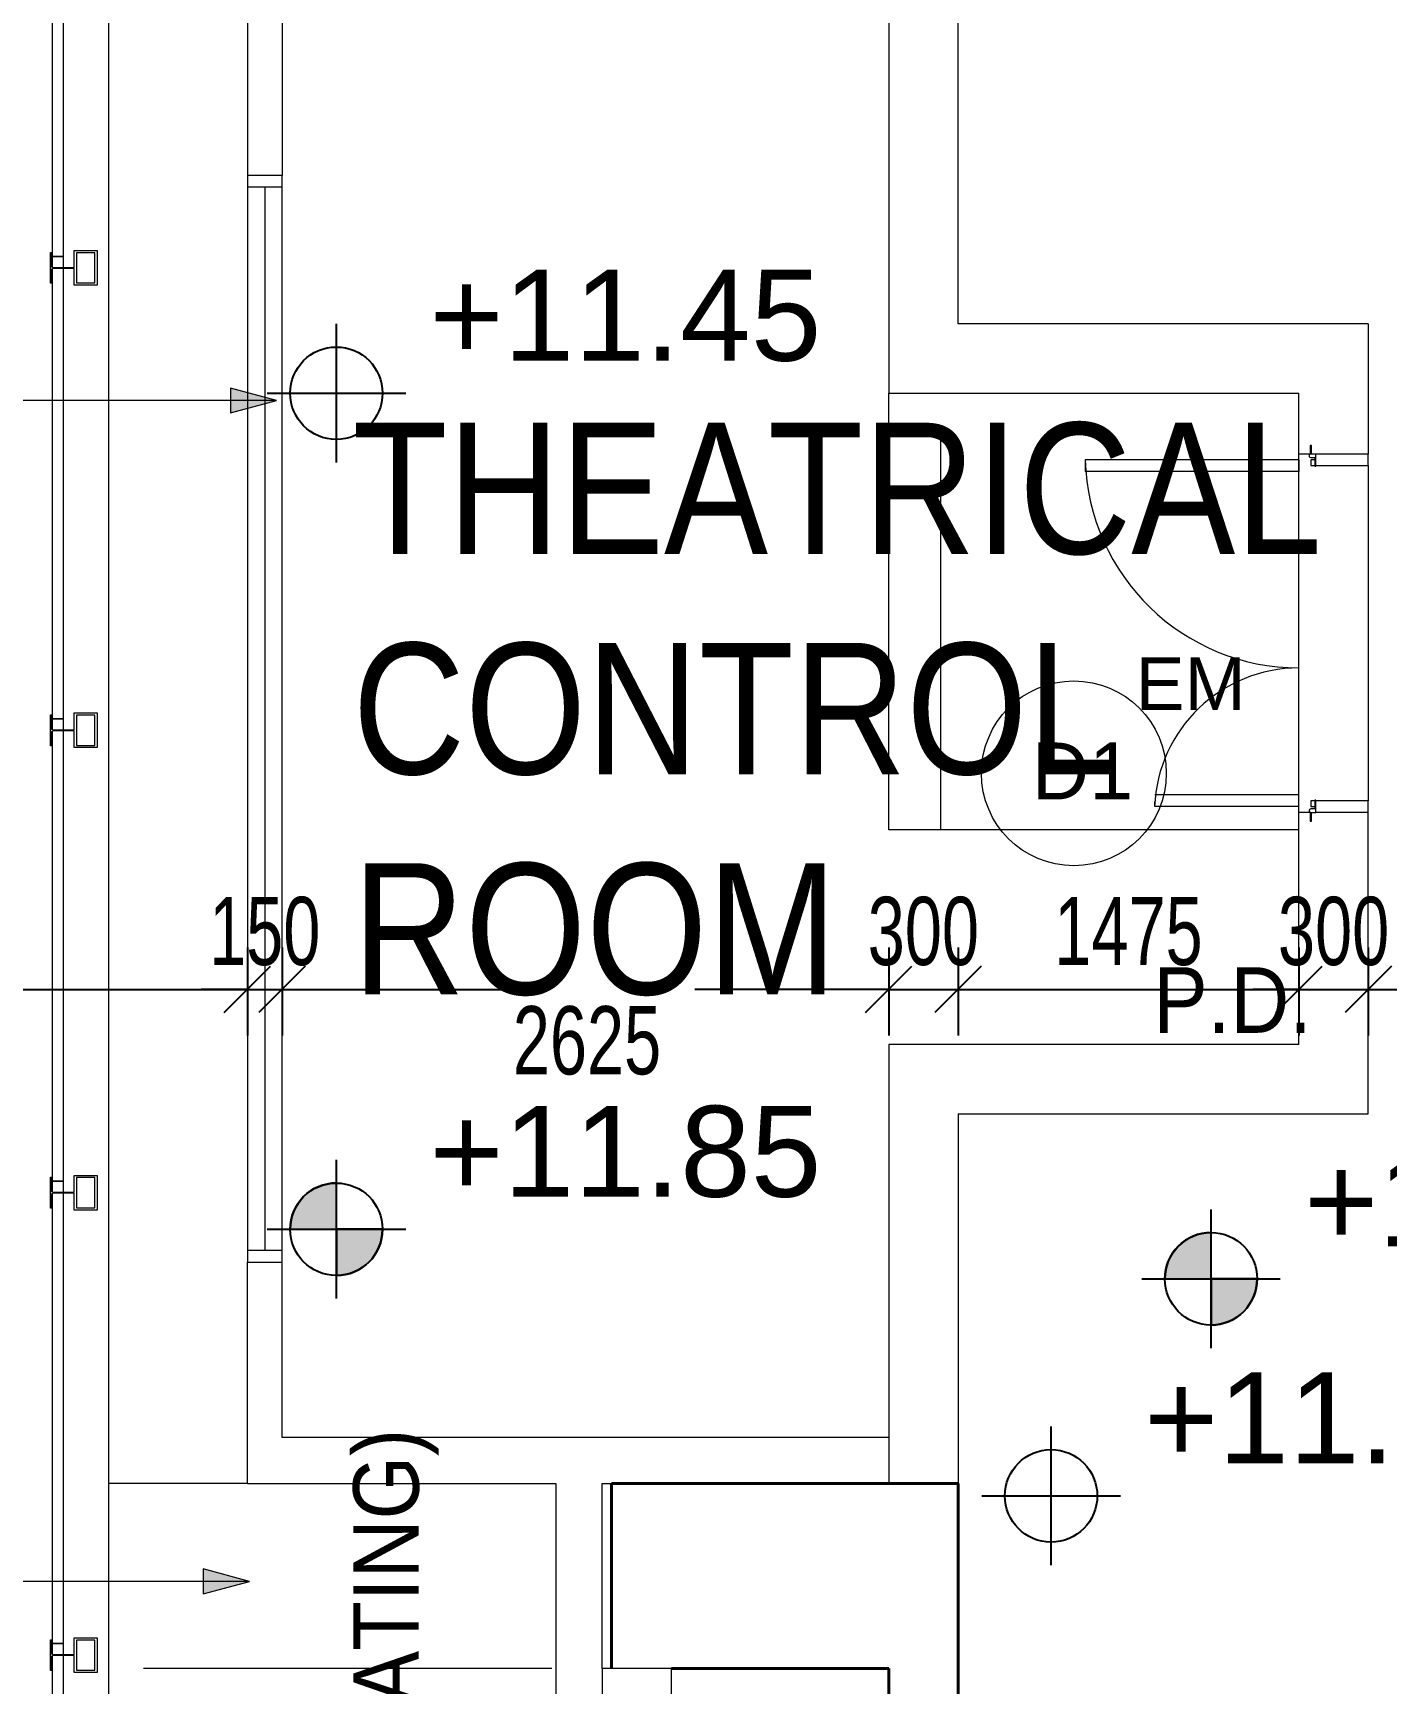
# Model space of a CAD drawing. Header units: millimetres. Extents: x 12827 to 178996, y -27589 to 73652.
# Drawn here: x 72687 to 78545, y 15557 to 22699 of the extents above; entities that cross this region are included whole.
import ezdxf

# ---------------------------------------------------------------- set-up
doc = ezdxf.new("R2010")
doc.units = ezdxf.units.MM
for name, color, linetype, lineweight in [('A-ANNO-DIMS', 211, 'Continuous', 5), ('A-ANNO-NOTE', 131, 'Continuous', 25), ('A-DETL-THIN', 151, 'Continuous', 9), ('A-DOOR', 31, 'Continuous', 20), ('A-FLOR', 192, 'Continuous', 9), ('A-FLOR-HRAL', 11, 'Continuous', 9), ('A-GLAZ', 151, 'Continuous', 9), ('A-WALL', 113, 'Continuous', 20), ('G-ANNO-TEXT', 231, 'Continuous', 5), ('S-COLS', 52, 'Continuous', 20)]:
    doc.layers.add(name, color=color, linetype=linetype, lineweight=lineweight)
doc.styles.add('Arial_1', font='arial.ttf', dxfattribs={"height": 393.413174})
doc.styles.add('Arial_2', font='arial.ttf', dxfattribs={"width": 0.7, "height": 295.05988})
doc.styles.add('Swis721 BT_1', font='swiss.ttf', dxfattribs={"width": 0.89, "height": 283.821263})
doc.styles.add('Swis721 BT_2', font='swiss.ttf', dxfattribs={"width": 0.85, "height": 567.642527})
doc.styles.add('Swis721 BT_5', font='swiss.ttf', dxfattribs={"height": 1.135285})
doc.styles.add('Swis721 BT_6', font='swiss.ttf', dxfattribs={"height": 245.978428})
doc.dimstyles.new('Linear_-_1_5mm_Arial', dxfattribs={"dimscale": 304.8, "dimtxt": 300, "dimasz": 0.656168, "dimexe": 0.656168, "dimexo": 0.0625, "dimgap": 0.328084, "dimtad": 1, "dimdec": 0, "dimzin": 0, "dimdsep": 46, "dimtxsty": 'Arial_2', "dimblk1": 'OBLIQUE', "dimblk2": 'OBLIQUE', "dimsah": 1, "dimcen": 0.09, "dimadec": 0, "dimazin": 0, "dimtfac": 1, "dimtdec": 4, "dimtix": 1, "dimtmove": 0, "dimatfit": 3, "dimfxl": 0.656168, "dimfxlon": 1, "dimtvp": 1, "dimtolj": 1, "dimtzin": 0, "dimarcsym": 2})
doc.dimstyles.new('Linear_-_1_5mm_Arial_1', dxfattribs={"dimscale": 304.8, "dimtxt": 300, "dimasz": 0.656168, "dimexe": 0.656168, "dimexo": 0.0625, "dimgap": 0.328084, "dimtad": 1, "dimdec": 0, "dimzin": 0, "dimdsep": 46, "dimtxsty": 'Arial_2', "dimblk1": 'OBLIQUE', "dimblk2": 'OBLIQUE', "dimsah": 1, "dimcen": 0.09, "dimadec": 0, "dimazin": 0, "dimtfac": 1, "dimtdec": 4, "dimtix": 1, "dimtmove": 2, "dimatfit": 3, "dimfxl": 0.656168, "dimfxlon": 1, "dimtvp": 1, "dimtolj": 1, "dimtzin": 0, "dimarcsym": 2})

# ---------------------------------------------------------------- blocks, each defined once
blk = doc.blocks.new('DLN_Window_Nx1_ - 4700 x 2000 _WH_-5937139-Copy of 1_F')
at = {"layer": 'A-GLAZ', "lineweight": 15}
for p, q in [((2350, 75), (-2350, 75)), ((-2350, 75), (-2350, -75)), ((-2300, -75), (-2300, 75)), ((2300, -75), (2300, 75)), ((2350, -75), (2350, 75)), ((2300, 0), (-2300, 0)), ((-2350, -75), (2350, -75))]:
    blk.add_line(p, q, dxfattribs=at)
blk = doc.blocks.new('M_Double-Uneven - _M33_ 1500 x 2200-13826897-Copy of 1_F')
at = {"layer": 'A-DOOR', "lineweight": 15}
for p, q in [((26, 150), (26, 1075.2)), ((77, 1075.2), (26, 1075.2)), ((77, 150), (77, 1075.2)), ((-1423, 773.3), (-1401.5, 773.3)), ((-1423, 150), (-1423, 773.3)), ((-1372, 150), (-1372, 773.4)), ((-1423, 150), (-1372, 150)), ((77, 150), (26, 150)), ((-1447.6, 101.2), (-1485.5, 101.2)), ((-1485.5, 101.2), (-1485.5, 96.2)), ((-1485.5, 96.2), (-1448, 96.2)), ((-1448, 98.7), (-1448, 76.2)), ((-1448, 76.2), (-1395.5, 76.2)), ((-1433, 81.2), (-1433, 98.7)), ((-1395.5, 81.2), (-1433, 81.2)), ((-1398, 99), (-1423, 99)), ((-1423, 99), (-1423, 81.2)), ((-1398, 81.2), (-1398, 99)), ((-1398, -150), (-1398, 76.5)), ((-1395.5, 76.2), (-1395.5, 81.2)), ((49.5, 81.2), (49.5, 76.2)), ((87, 81.2), (49.5, 81.2)), ((49.5, 76.2), (102, 76.2)), ((77, 99), (52, 99)), ((52, 99), (52, 81.2)), ((52, 76.5), (52, -150)), ((77, 81.2), (77, 99)), ((87, 98.7), (87, 81.2)), ((139.5, 101.2), (101.6, 101.2)), ((102, 76.2), (102, 98.7)), ((102, 96.2), (139.5, 96.2)), ((139.5, 96.2), (139.5, 101.2)), ((-1448, -150), (-1398, -150)), ((52, -150), (102, -150))]:
    blk.add_line(p, q, dxfattribs=at)
for centre, radius, start, end in [((102, 150), 925, 91.54872, 180), ((-1448, 150), 625, 360, 87.70756), ((-1440.5, 98.7), 7.5, 0, 180), ((-1440.5, 98.7), 7.5, 58.3741, 160.52878), ((94.5, 98.7), 7.5, 360, 180), ((94.5, 98.7), 7.5, 19.47122, 121.6259)]:
    blk.add_arc(centre, radius, start, end, dxfattribs=at)
blk = doc.blocks.new('Railing - T PROFILE-16174661-Copy of 1_F')
at = {"layer": 'A-FLOR-HRAL'}
for p, q in [((8, -8.5), (3, -8.5)), ((3, -8.5), (3, -141.5)), ((8, -68.3), (8, -8.5)), ((205, 0), (105, 0)), ((105, 0), (105, -72.5)), ((115, -10), (195, -10)), ((115, -140), (115, -10)), ((195, -10), (195, -140)), ((205, -150), (205, 0)), ((3, -141.5), (8, -141.5)), ((8, -141.5), (8, -82.5)), ((105, -72.5), (12.9, -72.5)), ((13, -77.5), (105, -77.5)), ((105, -77.5), (105, -150)), ((195, -140), (115, -140)), ((105, -150), (205, -150))]:
    blk.add_line(p, q, dxfattribs=at)
for centre, start, end in [((12.9, -67.5), 189.29526, 270), ((12.9, -67.5), 189.29526, 229.64763), ((13, -82.5), 90, 180), ((13, -82.5), 135, 180)]:
    blk.add_arc(centre, 5, start, end, dxfattribs=at)
blk = doc.blocks.new('Railing - Railing-12128933-Copy of 1_F')
at = {"layer": 'A-FLOR-HRAL'}
for p, q in [((72769.3, 15732.5), (72769.3, 15686.2)), ((72769.3, 15732.5), (72819.3, 15732.5)), ((72819.3, 15685), (72819.3, 15732.5)), ((72769.3, 15679.4), (72769.3, 13736.2)), ((72819.3, 13735), (72819.3, 15680))]:
    blk.add_line(p, q, dxfattribs=at)
at = {"extrusion": (0, 0, -1), "zscale": -1, "rotation": 180}
blk.add_blockref('Railing - T PROFILE-16174661-Copy of 1_F', (-72759.3, 15607.5), dxfattribs=at)
blk = doc.blocks.new('Railing - Railing-12129025-Copy of 1_F')
at = {"layer": 'A-FLOR-HRAL'}
for p, q in [((72769.3, 17732.5), (72769.3, 17686.2)), ((72769.3, 17732.5), (72819.3, 17732.5)), ((72819.3, 17685), (72819.3, 17732.5)), ((72769.3, 17679.4), (72769.3, 15732.5)), ((72819.3, 15732.5), (72819.3, 17680)), ((72819.3, 15732.5), (72769.3, 15732.5))]:
    blk.add_line(p, q, dxfattribs=at)
at = {"extrusion": (0, 0, -1), "zscale": -1, "rotation": 180}
blk.add_blockref('Railing - T PROFILE-16174661-Copy of 1_F', (-72759.3, 17607.5), dxfattribs=at)
blk = doc.blocks.new('Railing - Railing-12129047-Copy of 1_F')
at = {"layer": 'A-FLOR-HRAL'}
for p, q in [((72769.3, 19732.5), (72769.3, 19686.2)), ((72769.3, 19732.5), (72819.3, 19732.5)), ((72819.3, 19685), (72819.3, 19732.5)), ((72769.3, 19679.4), (72769.3, 17732.5)), ((72819.3, 17732.5), (72819.3, 19680)), ((72819.3, 17732.5), (72769.3, 17732.5))]:
    blk.add_line(p, q, dxfattribs=at)
at = {"extrusion": (0, 0, -1), "zscale": -1, "rotation": 180}
blk.add_blockref('Railing - T PROFILE-16174661-Copy of 1_F', (-72759.3, 19607.5), dxfattribs=at)
blk = doc.blocks.new('Railing - Railing-12129057-Copy of 1_F')
at = {"layer": 'A-FLOR-HRAL'}
for p, q in [((72769.3, 21732.5), (72769.3, 21686.2)), ((72769.3, 21732.5), (72819.3, 21732.5)), ((72819.3, 21685), (72819.3, 21732.5)), ((72769.3, 21679.4), (72769.3, 19732.5)), ((72819.3, 19732.5), (72819.3, 21680)), ((72819.3, 19732.5), (72769.3, 19732.5))]:
    blk.add_line(p, q, dxfattribs=at)
at = {"extrusion": (0, 0, -1), "zscale": -1, "rotation": 180}
blk.add_blockref('Railing - T PROFILE-16174661-Copy of 1_F', (-72759.3, 21607.5), dxfattribs=at)
blk = doc.blocks.new('Railing - Railing-12129067-Copy of 1_F')
at = {"layer": 'A-FLOR-HRAL'}
for p, q in [((72769.3, 23732.5), (72769.3, 23686.2)), ((72769.3, 23732.5), (72819.3, 23732.5)), ((72819.3, 23685), (72819.3, 23732.5)), ((72769.3, 23679.4), (72769.3, 21732.5)), ((72819.3, 21732.5), (72819.3, 23680)), ((72819.3, 21732.5), (72769.3, 21732.5))]:
    blk.add_line(p, q, dxfattribs=at)
at = {"extrusion": (0, 0, -1), "zscale": -1, "rotation": 180}
blk.add_blockref('Railing - T PROFILE-16174661-Copy of 1_F', (-72759.3, 23607.5), dxfattribs=at)
blk = doc.blocks.new('DLN_Slab Level Mark - FFL-2mm_Type 2-2670450-Copy of 1_F')
at = {"layer": 'A-ANNO-NOTE', "lineweight": 5}
h = blk.add_hatch(color=256, dxfattribs=at)
edge = h.paths.add_edge_path(flags=0)
edge.add_arc((0, 0), 1, 0, 90, ccw=False)
edge.add_line((1, 0), (0, 0))
edge.add_line((0, 0), (0, 1))
h = blk.add_hatch(color=256, dxfattribs=at)
edge = h.paths.add_edge_path(flags=0)
edge.add_arc((0, 0), 1, 180, 270, ccw=False)
edge.add_line((-1, 0), (0, 0))
edge.add_line((0, 0), (0, -1))
at = {"layer": 'A-ANNO-NOTE'}
for p, q in [((0, 1.5), (0, -1.5)), ((0, 1), (0, 0)), ((0, 0), (-1, 0)), ((0, -1), (0, 0)), ((0, 0), (1, 0)), ((-1.5, 0), (1.5, 0))]:
    blk.add_line(p, q, dxfattribs=at)
blk.add_circle((0, 0), 1, dxfattribs=at)
for start, end in [(360, 90), (180, 270)]:
    blk.add_arc((0, 0), 1, start, end, dxfattribs=at)
blk = doc.blocks.new('DLN_Slab Level Mark - SSL-2mm_Type 2-2670448-Copy of 1_F')
at = {"layer": 'A-ANNO-NOTE'}
for p, q in [((0, 1.5), (0, -1.5)), ((-1.5, 0), (1.5, 0))]:
    blk.add_line(p, q, dxfattribs=at)
blk.add_circle((0, 0), 1, dxfattribs=at)
blk = doc.blocks.new('GBP_Door Mark - 2 x 1_3_R_T_ Border _EM_ON_-18777231-Copy of 1_F')
at = {"layer": 'A-ANNO-NOTE', "lineweight": 5}
blk.add_circle((-31.356, 27.261), 2, dxfattribs=at)
at = {"layer": 'A-ANNO-NOTE', "lineweight": 5, "insert": (-30.02, 29.767), "char_height": 1.1353, "width": 2.7792, "attachment_point": 1, "line_spacing_factor": 1.00667, "style": 'Swis721 BT_5'}
blk.add_mtext('EM', dxfattribs=at)
blk = doc.blocks.new('_Oblique')
at = {"color": 0, "linetype": 'ByBlock', "lineweight": -2}
blk.add_line((-0.5, -0.5), (0.5, 0.5), dxfattribs=at)
blk = doc.blocks.new('DIMBLOCK89-Copy of 1_F')
at = {"layer": 'A-ANNO-DIMS', "color": 0, "lineweight": -2, "transparency": 16777216}
for p, q in [((41679.4, 18742.8), (41679.4, 18361.9)), ((73614.3, 18742.8), (73614.3, 18361.9)), ((41679.4, 18561.9), (73614.3, 18561.9))]:
    blk.add_line(p, q, dxfattribs=at)
at = {"layer": 'Defpoints', "color": 0, "transparency": 16777216}
for p in [(41679.4, 18761.9), (73614.3, 18761.9), (73614.3, 18561.9)]:
    blk.add_point(p, dxfattribs=at)
at = {"layer": 'A-ANNO-DIMS', "color": 0, "lineweight": -2, "transparency": 16777216, "xscale": 200, "yscale": 200, "zscale": 200, "rotation": 180}
blk.add_blockref('_Oblique', (41679.4, 18561.9), dxfattribs=at)
at = {"layer": 'A-ANNO-DIMS', "color": 0, "lineweight": -2, "transparency": 16777216, "xscale": 200, "yscale": 200, "zscale": 200}
blk.add_blockref('_Oblique', (73614.3, 18561.9), dxfattribs=at)
at = {"layer": 'A-ANNO-DIMS', "color": 0, "transparency": 16777216, "insert": (57646.9, 18812.6), "char_height": 295.06, "width": 941.538, "attachment_point": 5, "style": 'Arial_2'}
blk.add_mtext('\\A1;31935', dxfattribs=at)
blk = doc.blocks.new('DIMBLOCK90-Copy of 1_F')
at = {"layer": 'A-ANNO-DIMS', "color": 0, "lineweight": -2, "transparency": 16777216}
for p, q in [((73614.3, 18742.8), (73614.3, 18361.9)), ((73764.3, 18742.8), (73764.3, 18361.9)), ((73614.3, 18561.9), (73414.3, 18561.9)), ((73614.3, 18561.9), (73764.3, 18561.9)), ((73764.3, 18561.9), (73964.3, 18561.9))]:
    blk.add_line(p, q, dxfattribs=at)
at = {"layer": 'Defpoints', "color": 0, "transparency": 16777216}
for p in [(73614.3, 18761.9), (73764.3, 18761.9), (73764.3, 18561.9)]:
    blk.add_point(p, dxfattribs=at)
at = {"layer": 'A-ANNO-DIMS', "color": 0, "lineweight": -2, "transparency": 16777216, "xscale": 200, "yscale": 200, "zscale": 200}
blk.add_blockref('_Oblique', (73614.3, 18561.9), dxfattribs=at)
at = {"layer": 'A-ANNO-DIMS', "color": 0, "lineweight": -2, "transparency": 16777216, "xscale": 200, "yscale": 200, "zscale": 200, "rotation": 180}
blk.add_blockref('_Oblique', (73764.3, 18561.9), dxfattribs=at)
at = {"layer": 'A-ANNO-DIMS', "color": 0, "transparency": 16777216, "insert": (73689.3, 18812.5), "char_height": 295.06, "width": 564.923, "attachment_point": 5, "style": 'Arial_2'}
blk.add_mtext('\\A1;150', dxfattribs=at)
blk = doc.blocks.new('DIMBLOCK91-Copy of 1_F')
at = {"layer": 'A-ANNO-DIMS', "color": 0, "lineweight": -2, "transparency": 16777216}
for p, q in [((73764.3, 18742.8), (73764.3, 18361.9)), ((76389.3, 18742.8), (76389.3, 18361.9)), ((73764.3, 18561.9), (74728.6, 18561.9)), ((76389.3, 18561.9), (75550.5, 18561.9))]:
    blk.add_line(p, q, dxfattribs=at)
at = {"layer": 'Defpoints', "color": 0, "transparency": 16777216}
for p in [(73764.3, 18761.9), (76389.3, 18761.9), (76389.3, 18561.9)]:
    blk.add_point(p, dxfattribs=at)
at = {"layer": 'A-ANNO-DIMS', "color": 0, "lineweight": -2, "transparency": 16777216, "xscale": 200, "yscale": 200, "zscale": 200, "rotation": 180}
blk.add_blockref('_Oblique', (73764.3, 18561.9), dxfattribs=at)
at = {"layer": 'A-ANNO-DIMS', "color": 0, "lineweight": -2, "transparency": 16777216, "xscale": 200, "yscale": 200, "zscale": 200}
blk.add_blockref('_Oblique', (76389.3, 18561.9), dxfattribs=at)
at = {"layer": 'A-ANNO-DIMS', "color": 0, "transparency": 16777216, "insert": (74762.9, 18489.4), "char_height": 295.06, "width": 753.231, "attachment_point": 1, "line_spacing_factor": 0.938532, "style": 'Arial_2'}
blk.add_mtext('\\A1;2625', dxfattribs=at)
blk = doc.blocks.new('DIMBLOCK92-Copy of 1_F')
at = {"layer": 'A-ANNO-DIMS', "color": 0, "lineweight": -2, "transparency": 16777216}
for p, q in [((76389.3, 18742.8), (76389.3, 18361.9)), ((76689.3, 18742.8), (76689.3, 18361.9)), ((76389.3, 18561.9), (76189.3, 18561.9)), ((76389.3, 18561.9), (76689.3, 18561.9)), ((76689.3, 18561.9), (76889.3, 18561.9))]:
    blk.add_line(p, q, dxfattribs=at)
at = {"layer": 'Defpoints', "color": 0, "transparency": 16777216}
for p in [(76389.3, 18761.9), (76689.3, 18761.9), (76689.3, 18561.9)]:
    blk.add_point(p, dxfattribs=at)
at = {"layer": 'A-ANNO-DIMS', "color": 0, "lineweight": -2, "transparency": 16777216, "xscale": 200, "yscale": 200, "zscale": 200}
blk.add_blockref('_Oblique', (76389.3, 18561.9), dxfattribs=at)
at = {"layer": 'A-ANNO-DIMS', "color": 0, "lineweight": -2, "transparency": 16777216, "xscale": 200, "yscale": 200, "zscale": 200, "rotation": 180}
blk.add_blockref('_Oblique', (76689.3, 18561.9), dxfattribs=at)
at = {"layer": 'A-ANNO-DIMS', "color": 0, "transparency": 16777216, "insert": (76539.3, 18812.6), "char_height": 295.06, "width": 564.923, "attachment_point": 5, "style": 'Arial_2'}
blk.add_mtext('\\A1;300', dxfattribs=at)
blk = doc.blocks.new('DIMBLOCK93-Copy of 1_F')
at = {"layer": 'A-ANNO-DIMS', "color": 0, "lineweight": -2, "transparency": 16777216}
for p, q in [((76689.3, 18742.8), (76689.3, 18361.9)), ((78164.3, 18742.8), (78164.3, 18361.9)), ((76689.3, 18561.9), (78164.3, 18561.9))]:
    blk.add_line(p, q, dxfattribs=at)
at = {"layer": 'Defpoints', "color": 0, "transparency": 16777216}
for p in [(76689.3, 18761.9), (78164.3, 18761.9), (78164.3, 18561.9)]:
    blk.add_point(p, dxfattribs=at)
at = {"layer": 'A-ANNO-DIMS', "color": 0, "lineweight": -2, "transparency": 16777216, "xscale": 200, "yscale": 200, "zscale": 200, "rotation": 180}
blk.add_blockref('_Oblique', (76689.3, 18561.9), dxfattribs=at)
at = {"layer": 'A-ANNO-DIMS', "color": 0, "lineweight": -2, "transparency": 16777216, "xscale": 200, "yscale": 200, "zscale": 200}
blk.add_blockref('_Oblique', (78164.3, 18561.9), dxfattribs=at)
at = {"layer": 'A-ANNO-DIMS', "color": 0, "transparency": 16777216, "insert": (77426.8, 18812.5), "char_height": 295.06, "width": 753.231, "attachment_point": 5, "style": 'Arial_2'}
blk.add_mtext('\\A1;1475', dxfattribs=at)
blk = doc.blocks.new('DIMBLOCK94-Copy of 1_F')
at = {"layer": 'A-ANNO-DIMS', "color": 0, "lineweight": -2, "transparency": 16777216}
for p, q in [((78164.3, 18742.8), (78164.3, 18361.9)), ((78464.3, 18742.8), (78464.3, 18361.9)), ((78164.3, 18561.9), (77964.3, 18561.9)), ((78164.3, 18561.9), (78464.3, 18561.9)), ((78464.3, 18561.9), (78664.3, 18561.9))]:
    blk.add_line(p, q, dxfattribs=at)
at = {"layer": 'Defpoints', "color": 0, "transparency": 16777216}
for p in [(78164.3, 18761.9), (78464.3, 18761.9), (78464.3, 18561.9)]:
    blk.add_point(p, dxfattribs=at)
at = {"layer": 'A-ANNO-DIMS', "color": 0, "lineweight": -2, "transparency": 16777216, "xscale": 200, "yscale": 200, "zscale": 200}
blk.add_blockref('_Oblique', (78164.3, 18561.9), dxfattribs=at)
at = {"layer": 'A-ANNO-DIMS', "color": 0, "lineweight": -2, "transparency": 16777216, "xscale": 200, "yscale": 200, "zscale": 200, "rotation": 180}
blk.add_blockref('_Oblique', (78464.3, 18561.9), dxfattribs=at)
at = {"layer": 'A-ANNO-DIMS', "color": 0, "transparency": 16777216, "insert": (78314.3, 18812.6), "char_height": 295.06, "width": 564.923, "attachment_point": 5, "style": 'Arial_2'}
blk.add_mtext('\\A1;300', dxfattribs=at)
blk = doc.blocks.new('DIMBLOCK95-Copy of 1_F')
at = {"layer": 'A-ANNO-DIMS', "color": 0, "lineweight": -2, "transparency": 16777216}
for p, q in [((78464.3, 18742.8), (78464.3, 18361.9)), ((80614.3, 18742.8), (80614.3, 18361.9)), ((78464.3, 18561.9), (80614.3, 18561.9))]:
    blk.add_line(p, q, dxfattribs=at)
at = {"layer": 'Defpoints', "color": 0, "transparency": 16777216}
for p in [(78464.3, 18761.9), (80614.3, 18761.9), (80614.3, 18561.9)]:
    blk.add_point(p, dxfattribs=at)
at = {"layer": 'A-ANNO-DIMS', "color": 0, "lineweight": -2, "transparency": 16777216, "xscale": 200, "yscale": 200, "zscale": 200, "rotation": 180}
blk.add_blockref('_Oblique', (78464.3, 18561.9), dxfattribs=at)
at = {"layer": 'A-ANNO-DIMS', "color": 0, "lineweight": -2, "transparency": 16777216, "xscale": 200, "yscale": 200, "zscale": 200}
blk.add_blockref('_Oblique', (80614.3, 18561.9), dxfattribs=at)
at = {"layer": 'A-ANNO-DIMS', "color": 0, "transparency": 16777216, "insert": (79539.3, 18812.5), "char_height": 295.06, "width": 753.231, "attachment_point": 5, "style": 'Arial_2'}
blk.add_mtext('\\A1;2150', dxfattribs=at)

msp = doc.modelspace()

# ---------------------------------------------------------------- hatches: boundary and pattern name
at = {"layer": 'G-ANNO-TEXT'}
for points in [[(73740.86258, 21109.43611), (73540.86258, 21163.02595), (73540.86258, 21055.84628)], [(73623.46551, 16001.35063), (73423.46551, 16054.94047), (73423.46551, 15947.7608)]]:
    msp.add_hatch(color=130, dxfattribs=at).paths.add_polyline_path(points, flags=0)

# ---------------------------------------------------------------- linework, layer by layer
at = {"layer": 'A-DETL-THIN'}
for p, q in [((73614.29296, 16424.15225), (73014.29296, 16424.15225)), ((74931.293, 15624.15213), (73164.293, 15624.15213)), ((75449.293, 15624.15213), (75149.293, 15624.15213)), ((75149.293, 15624.15213), (75149.293, 12397.48546)), ((75449.293, 12397.48546), (75449.293, 15624.15213))]:
    msp.add_line(p, q, dxfattribs=at)
at = {"layer": 'A-FLOR', "color": 50, "lineweight": 15}
msp.add_line((73014.29296, 13767.48546), (73014.29296, 26807.48546), dxfattribs=at)
at = {"layer": 'A-FLOR'}
for p, q in [((76389.29296, 19252.48546), (76389.29296, 21140.48546)), ((76614.29296, 20952.48546), (76389.29296, 20952.48546)), ((76614.29296, 19252.48546), (76614.29296, 20952.48546)), ((78164.29296, 19252.48546), (76389.29296, 19252.48546))]:
    msp.add_line(p, q, dxfattribs=at)
at = {"layer": 'A-WALL'}
for p, q in [((73614.29296, 23040.81879), (73614.29296, 22082.48546)), ((76389.29296, 23040.81879), (76389.29296, 21440.48546)), ((76689.29296, 21440.48546), (76689.29296, 23040.81879)), ((73764.29296, 22840.81879), (73764.29296, 22082.48546)), ((76389.29296, 21440.48546), (76389.29296, 21140.48546)), ((78464.29296, 21440.48546), (76689.29296, 21440.48546)), ((78464.29296, 21440.48546), (78464.29296, 20877.48546)), ((76389.29296, 21140.48546), (78164.29296, 21140.48546)), ((78164.29296, 18324.15213), (78164.29296, 21140.48546)), ((78213.09296, 20877.48546), (78164.29296, 20877.48546)), ((78464.29296, 20877.48546), (78238.09296, 20877.48546)), ((78464.29296, 20827.48546), (78464.29296, 19377.48546)), ((78213.09296, 19327.48546), (78164.29296, 19327.48546)), ((78464.29296, 19327.48546), (78238.09296, 19327.48546)), ((78464.29296, 18024.15213), (78464.29296, 19327.48546)), ((76389.29296, 18324.15213), (76389.29296, 16424.15213)), ((78164.29296, 18324.15213), (76389.29296, 18324.15213)), ((76689.29296, 18024.15213), (76689.29296, 16424.15213)), ((76689.29296, 18024.15213), (78464.29296, 18024.15213)), ((73614.29296, 16424.15213), (73614.29296, 17382.48546)), ((73764.29296, 16624.15213), (73764.29296, 17382.48546)), ((76389.29296, 16624.15213), (73764.29296, 16624.15213)), ((73614.29296, 16424.15213), (74949.293, 16424.15213)), ((74949.293, 16424.15213), (74949.293, 11942.48546)), ((75149.293, 16424.15213), (76389.29296, 16424.15213)), ((75149.293, 15624.15213), (75149.293, 16424.15213)), ((76689.29296, 16424.15213), (76389.29296, 16424.15213))]:
    msp.add_line(p, q, dxfattribs=at)
at = {"layer": 'A-WALL', "color": 10, "lineweight": 40}
for p, q in [((76389.29296, 15624.15213), (76389.29296, 14024.15213)), ((76689.29296, 14024.15213), (76689.29296, 15624.15213))]:
    msp.add_line(p, q, dxfattribs=at)
at = {"layer": 'G-ANNO-TEXT', "color": 130}
for p, q in [((73740.86258, 21109.43611), (73540.86258, 21163.02595)), ((73540.86258, 21163.02595), (73540.86258, 21055.84628)), ((73740.86258, 21109.43611), (71552.14754, 21109.43611)), ((73540.86258, 21055.84628), (73740.86258, 21109.43611)), ((73623.46551, 16001.35063), (71941.50007, 16001.35063)), ((73623.46551, 16001.35063), (73423.46551, 16054.94047)), ((73423.46551, 16054.94047), (73423.46551, 15947.7608)), ((73423.46551, 15947.7608), (73623.46551, 16001.35063))]:
    msp.add_line(p, q, dxfattribs=at)
at = {"layer": 'S-COLS', "color": 10, "lineweight": 40}
for p, q in [((76689.29297, 16424.15213), (75189.29297, 16424.15213)), ((75189.29297, 16424.15213), (75189.29297, 15624.15213)), ((76689.29297, 15624.15213), (76689.29297, 16424.15213)), ((76389.29296, 15624.15213), (75449.293, 15624.15213))]:
    msp.add_line(p, q, dxfattribs=at)

# ---------------------------------------------------------------- block references
at = {"layer": 'A-ANNO-NOTE', "xscale": 200, "yscale": 200, "zscale": 200}
for name, p, rotation in [('DLN_Slab Level Mark - SSL-2mm_Type 2-2670448-Copy of 1_F', (73999.16205, 21140.48546), 90.00000000000001), ('DLN_Slab Level Mark - FFL-2mm_Type 2-2670450-Copy of 1_F', (73999.16205, 17524.15213), 90.00000000000001), ('DLN_Slab Level Mark - FFL-2mm_Type 2-2670450-Copy of 1_F', (77783.85862, 17310.06831), 89.99999999999997), ('DLN_Slab Level Mark - SSL-2mm_Type 2-2670448-Copy of 1_F', (77091.71733, 16370.96518), 89.99999999999994)]:
    msp.add_blockref(name, p, dxfattribs=dict(at, rotation=rotation))
at = {"layer": 'A-ANNO-NOTE', "lineweight": 5, "xscale": 200, "yscale": 200, "zscale": 200}
msp.add_blockref('GBP_Door Mark - 2 x 1_3_R_T_ Border _EM_ON_-18777231-Copy of 1_F', (83461.63649, 14044.23368), dxfattribs=at)
at = {"layer": 'A-DOOR', "lineweight": 15, "rotation": 90}
msp.add_blockref('M_Double-Uneven - _M33_ 1500 x 2200-13826897-Copy of 1_F', (78314.29296, 20775.48546), dxfattribs=at)
at = {"layer": 'A-FLOR-HRAL'}
for name in ['Railing - Railing-12129067-Copy of 1_F', 'Railing - Railing-12129057-Copy of 1_F', 'Railing - Railing-12129047-Copy of 1_F', 'Railing - Railing-12129025-Copy of 1_F', 'Railing - Railing-12128933-Copy of 1_F']:
    msp.add_blockref(name, (0, 0), dxfattribs=at)
at = {"layer": 'A-GLAZ', "lineweight": 15, "rotation": 89.99999999999993}
msp.add_blockref('DLN_Window_Nx1_ - 4700 x 2000 _WH_-5937139-Copy of 1_F', (73689.29296, 19732.48546), dxfattribs=at)

# ---------------------------------------------------------------- texts
at = {"layer": 'A-ANNO-NOTE', "lineweight": 5}
for s, insert, char_height, width, attachment_point, line_spacing_factor, style in [('+11.45', (74401.95705, 21674.54022), 393.413174, 2020.8, 1, 0.938532, 'Arial_1'), ('D1', (77227.95768, 19629.96993), 245.978428, 514.7814219, 2, 1.00667, 'Swis721 BT_6'), ('+11.85', (74401.95705, 18058.20689), 393.413174, 2020.8, 1, 0.938532, 'Arial_1'), ('+11.525', (78186.65362, 17844.12307), 393.413174, 2385.6, 1, 0.938532, 'Arial_1'), ('+11.45', (77494.51233, 16905.01994), 393.413174, 2020.8, 1, 0.938532, 'Arial_1')]:
    msp.add_mtext(s, dxfattribs=dict(at, insert=insert, char_height=char_height, width=width, attachment_point=attachment_point, line_spacing_factor=line_spacing_factor, style=style))
at = {"layer": 'G-ANNO-TEXT', "color": 7, "attachment_point": 1, "line_spacing_factor": 1.00667}
for s, insert, char_height, width, style in [('THEATRICAL\\PCONTROL\\PROOM', (74069.389, 21012.99042), 567.642527, 4795.2, 'Swis721 BT_2'), ('P.D.', (77534.01832, 18657.76879), 283.821263, 788.4, 'Swis721 BT_1')]:
    msp.add_mtext(s, dxfattribs=dict(at, insert=insert, char_height=char_height, width=width, style=style))
at = {"layer": 'G-ANNO-TEXT', "color": 7, "insert": (73595.93265, 11171.95289), "char_height": 283.8212635, "width": 6289.2, "attachment_point": 1, "rotation": 90, "line_spacing_factor": 1.00667, "style": 'Swis721 BT_1'}
msp.add_mtext('GALLERY\\P(TOP OF THEATRICAL SEATING)', dxfattribs=at)

# ---------------------------------------------------------------- dimensions: what is measured, and where the dimension line sits
at = {"layer": 'A-ANNO-DIMS'}
for base, p1, p2, override, picture, middle in [((73614.29296, 18561.89595), (41679.42736, 18761.89595), (73614.29296, 18761.89595), {"dimpost": '<>', "dimfxl": 31934.865603}, 'DIMBLOCK89-Copy of 1_F', (57646.86016, 18812.64618)), ((73764.29296, 18561.89595), (73614.29296, 18761.89595), (73764.29296, 18761.89595), {"dimpost": '<>', "dimfxl": 150}, 'DIMBLOCK90-Copy of 1_F', (73689.29296, 18812.54555)), ((76689.29296, 18561.89595), (76389.29296, 18761.89595), (76689.29296, 18761.89595), {"dimpost": '<>', "dimfxl": 300}, 'DIMBLOCK92-Copy of 1_F', (76539.29296, 18812.64618)), ((78164.29296, 18561.89595), (76689.29296, 18761.89595), (78164.29296, 18761.89595), {"dimpost": '<>', "dimfxl": 1474.999999}, 'DIMBLOCK93-Copy of 1_F', (77426.79296, 18812.54555)), ((78464.29296, 18561.89595), (78164.29296, 18761.89595), (78464.29296, 18761.89595), {"dimpost": '<>', "dimfxl": 300}, 'DIMBLOCK94-Copy of 1_F', (78314.29296, 18812.64618)), ((80614.29296, 18561.89595), (78464.29296, 18761.89595), (80614.29296, 18761.89595), {"dimpost": '<>', "dimfxl": 2150}, 'DIMBLOCK95-Copy of 1_F', (79539.29296, 18812.54555))]:
    dim = msp.add_linear_dim(base=base, p1=p1, p2=p2, dimstyle='Linear_-_1_5mm_Arial', override=override, dxfattribs=at)
    dim.commit()
    dim.dimension.update_dxf_attribs({"geometry": picture, "text_midpoint": middle})
dim = msp.add_linear_dim(base=(76389.29296, 18561.89595), p1=(73764.29296, 18761.89595), p2=(76389.29296, 18761.89595), dimstyle='Linear_-_1_5mm_Arial_1', override={"dimpost": '<>', "dimfxl": 2625.000001}, dxfattribs=at)
dim.commit()
dim.dimension.update_dxf_attribs({"geometry": 'DIMBLOCK91-Copy of 1_F', "text_midpoint": (75139.56219, 18292.72805), "dimtype": 160})

doc.saveas('drawing.dxf')
